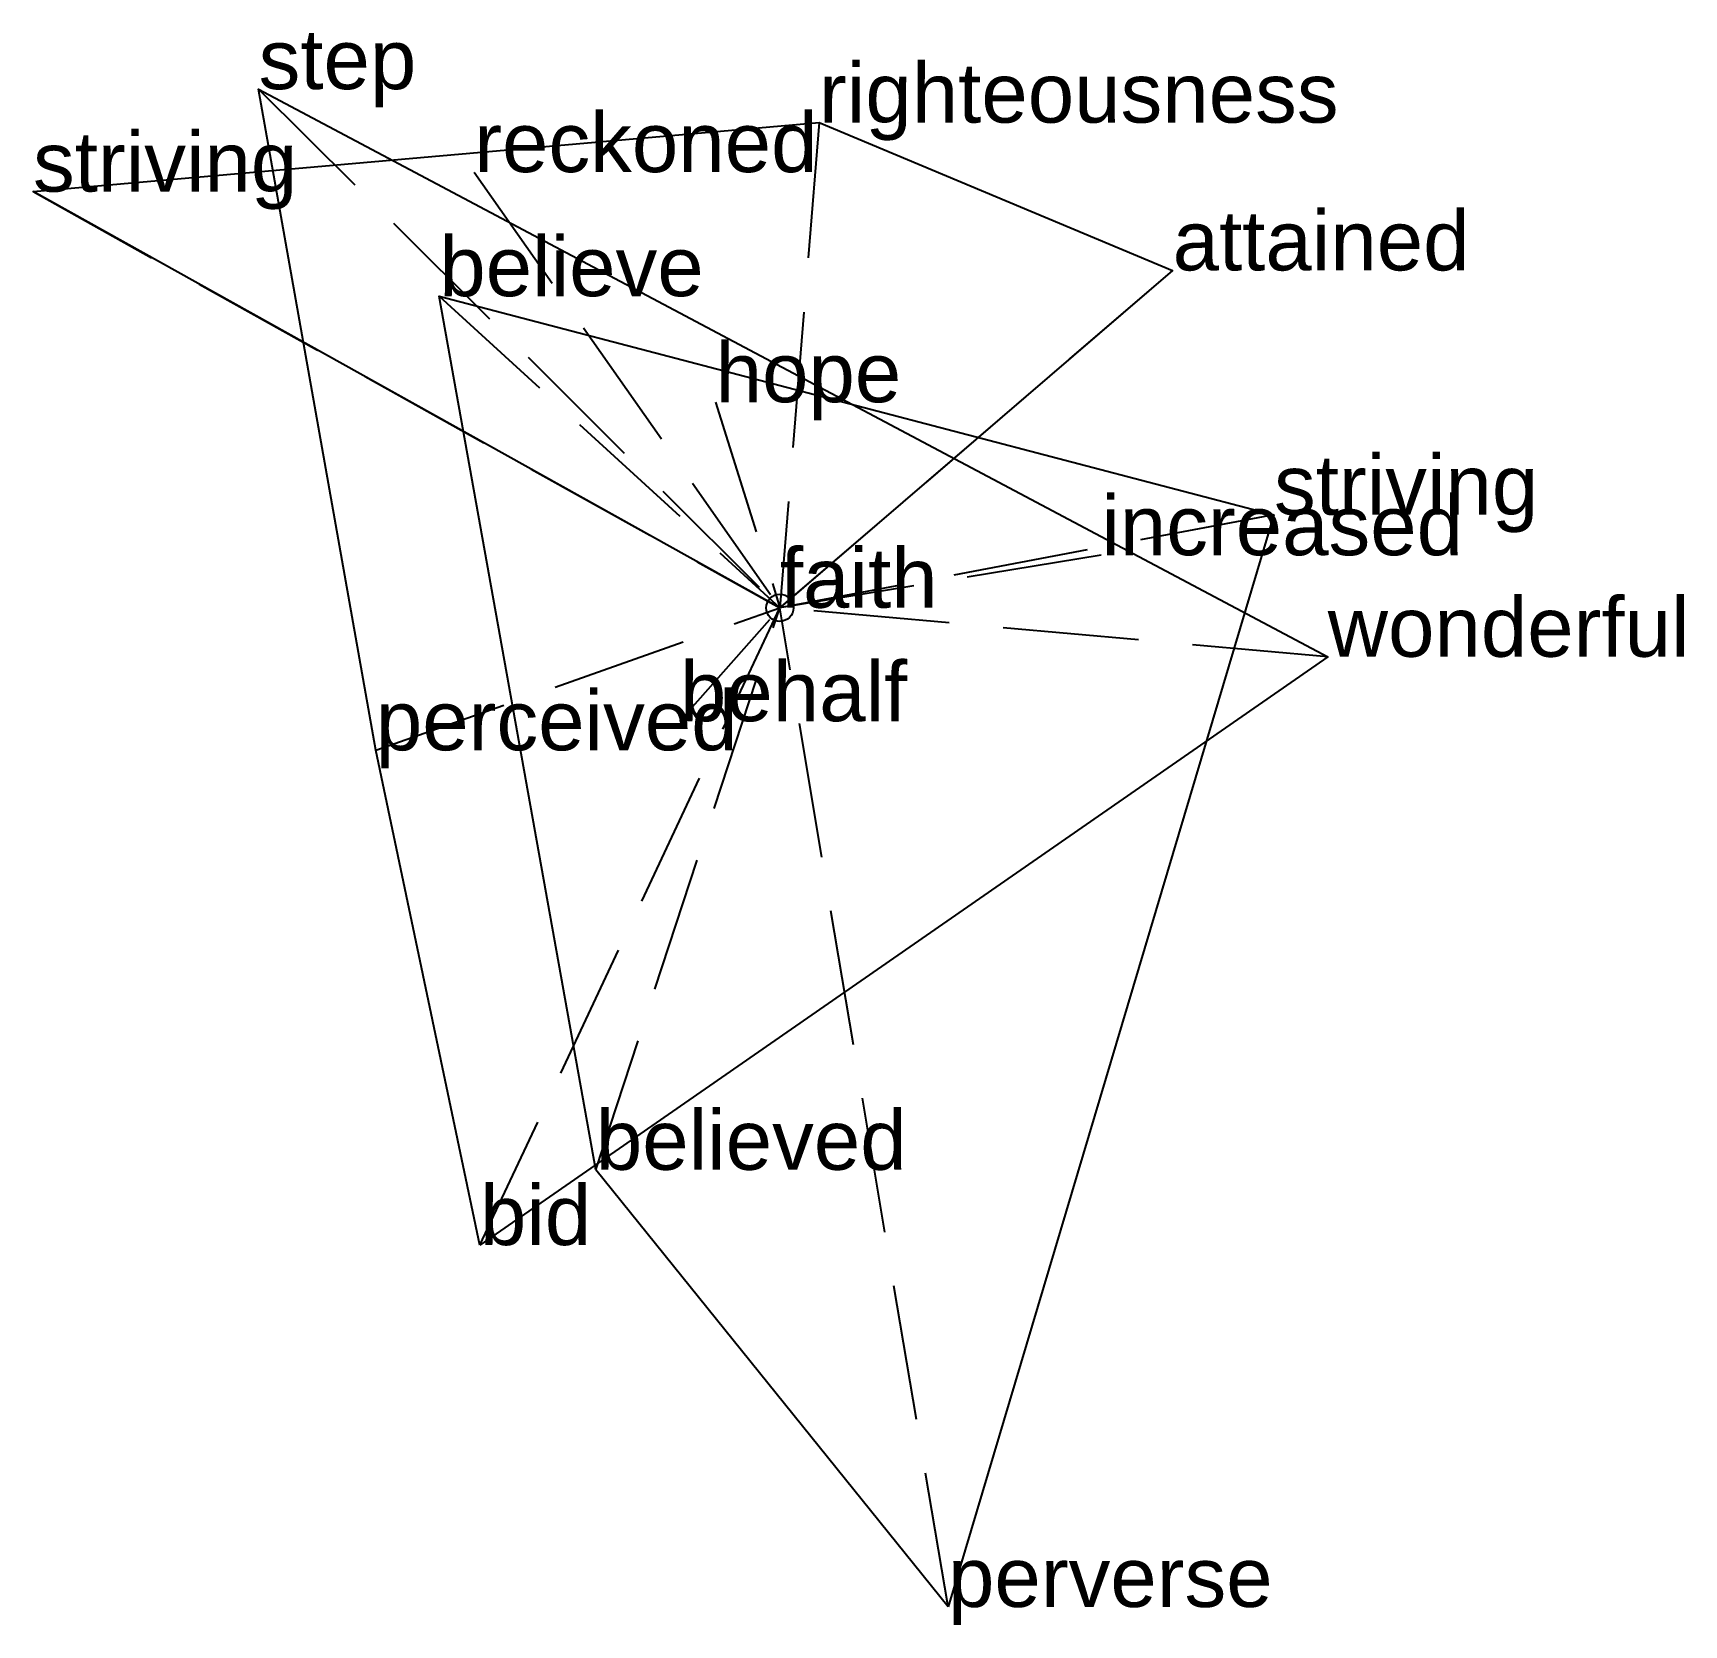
# Model space of a CAD drawing. Extents: x -1.38 to 1.66, y -1.87 to 1.06.
import ezdxf

# ---------------------------------------------------------------- set-up
doc = ezdxf.new("R2010")
doc.units = 0
doc.linetypes.add('DASHED2', pattern=[0.3, 0.25, -0.05])
for name, color, linetype in [('TEXT_nt', 1, 'CONTINUOUS'), ('TEXT_ot', 1, 'CONTINUOUS'), ('TEXT_q', 1, 'CONTINUOUS')]:
    doc.layers.add(name, color=color, linetype=linetype)
doc.styles.get("Standard").update_dxf_attribs({"font": 'arial.ttf'})

# ---------------------------------------------------------------- blocks, each defined once
blk = doc.blocks.new('ot')
at = {"layer": 'LINES_ot', "linetype": 'DASHED2'}
for p in [(-0.9599, 0.9551), (-0.744, -0.2625), (-0.5524, -1.1736), (-0.184, -0.2089), (0, 0), (1.0089, -0.0902)]:
    blk.add_line(p, (0, 0), dxfattribs=at)
at = {"layer": 'ORIGIN_ot'}
blk.add_circle((0, 0), 0.025, dxfattribs=at)
at = {"layer": 'TEXT_ot'}
for s, p in [('step', (-0.9599, 0.9551)), ('faith', (0, 0)), ('wonderful', (1.0089, -0.0902)), ('behalf', (-0.184, -0.2089)), ('perceived', (-0.744, -0.2625)), ('bid', (-0.5524, -1.1736))]:
    blk.add_text(s, height=0.11, dxfattribs=at).set_placement(p)
blk = doc.blocks.new('nt')
at = {"layer": 'LINES_nt', "linetype": 'DASHED2'}
for p in [(0.0721, 0.8934), (-0.5628, 0.8023), (-1.3753, 0.7664), (0.7232, 0.6213), (-0.1183, 0.3785), (0, 0)]:
    blk.add_line(p, (0, 0), dxfattribs=at)
at = {"layer": 'ORIGIN_nt'}
blk.add_circle((0, 0), 0.025, dxfattribs=at)
at = {"layer": 'TEXT_nt'}
for s, p in [('righteousness', (0.0721, 0.8934)), ('reckoned', (-0.5628, 0.8023)), ('striving', (-1.3753, 0.7664)), ('attained', (0.7232, 0.6213)), ('hope', (-0.1183, 0.3785)), ('faith', (0, 0))]:
    blk.add_text(s, height=0.11, dxfattribs=at).set_placement(p)
blk = doc.blocks.new('q')
at = {"layer": 'LINES_q', "linetype": 'DASHED2'}
for p in [(-0.6272, 0.5738), (0.9099, 0.1714), (0.5918, 0.0968), (-0.3389, -1.035), (0, 0), (0.3096, -1.8401)]:
    blk.add_line(p, (0, 0), dxfattribs=at)
at = {"layer": 'ORIGIN_q'}
blk.add_circle((0, 0), 0.025, dxfattribs=at)
at = {"layer": 'TEXT_q'}
for s, p in [('believe', (-0.6272, 0.5738)), ('striving', (0.9099, 0.1714)), ('increased', (0.5918, 0.0968)), ('faith', (0, 0)), ('believed', (-0.3389, -1.035)), ('perverse', (0.3096, -1.8401))]:
    blk.add_text(s, height=0.11, dxfattribs=at).set_placement(p)

msp = doc.modelspace()

# ---------------------------------------------------------------- linework, layer by layer
at = {"layer": 'OUTLINE_nt', "linetype": 'CONTINUOUS'}
msp.add_polyline3d([(0, 0, 0), (-1.3753, 0.7664, 0), (0.0721, 0.8934, 0), (0.7232, 0.6213, 0), (0, 0, 0)], close=True, dxfattribs=at)
at = {"layer": 'OUTLINE_ot', "linetype": 'CONTINUOUS'}
msp.add_polyline3d([(-0.5524, -1.1736, 0), (-0.744, -0.2625, 0), (-0.9599, 0.9551, 0), (1.0089, -0.0902, 0), (-0.5524, -1.1736, 0)], close=True, dxfattribs=at)
at = {"layer": 'OUTLINE_q', "linetype": 'CONTINUOUS'}
msp.add_polyline3d([(0.3096, -1.8401, 0), (-0.3389, -1.035, 0), (-0.6272, 0.5738, 0), (0.9099, 0.1714, 0), (0.3096, -1.8401, 0)], close=True, dxfattribs=at)

# ---------------------------------------------------------------- block references
for name in ['ot', 'nt', 'q']:
    msp.add_blockref(name, (0, 0))

doc.saveas('drawing.dxf')
